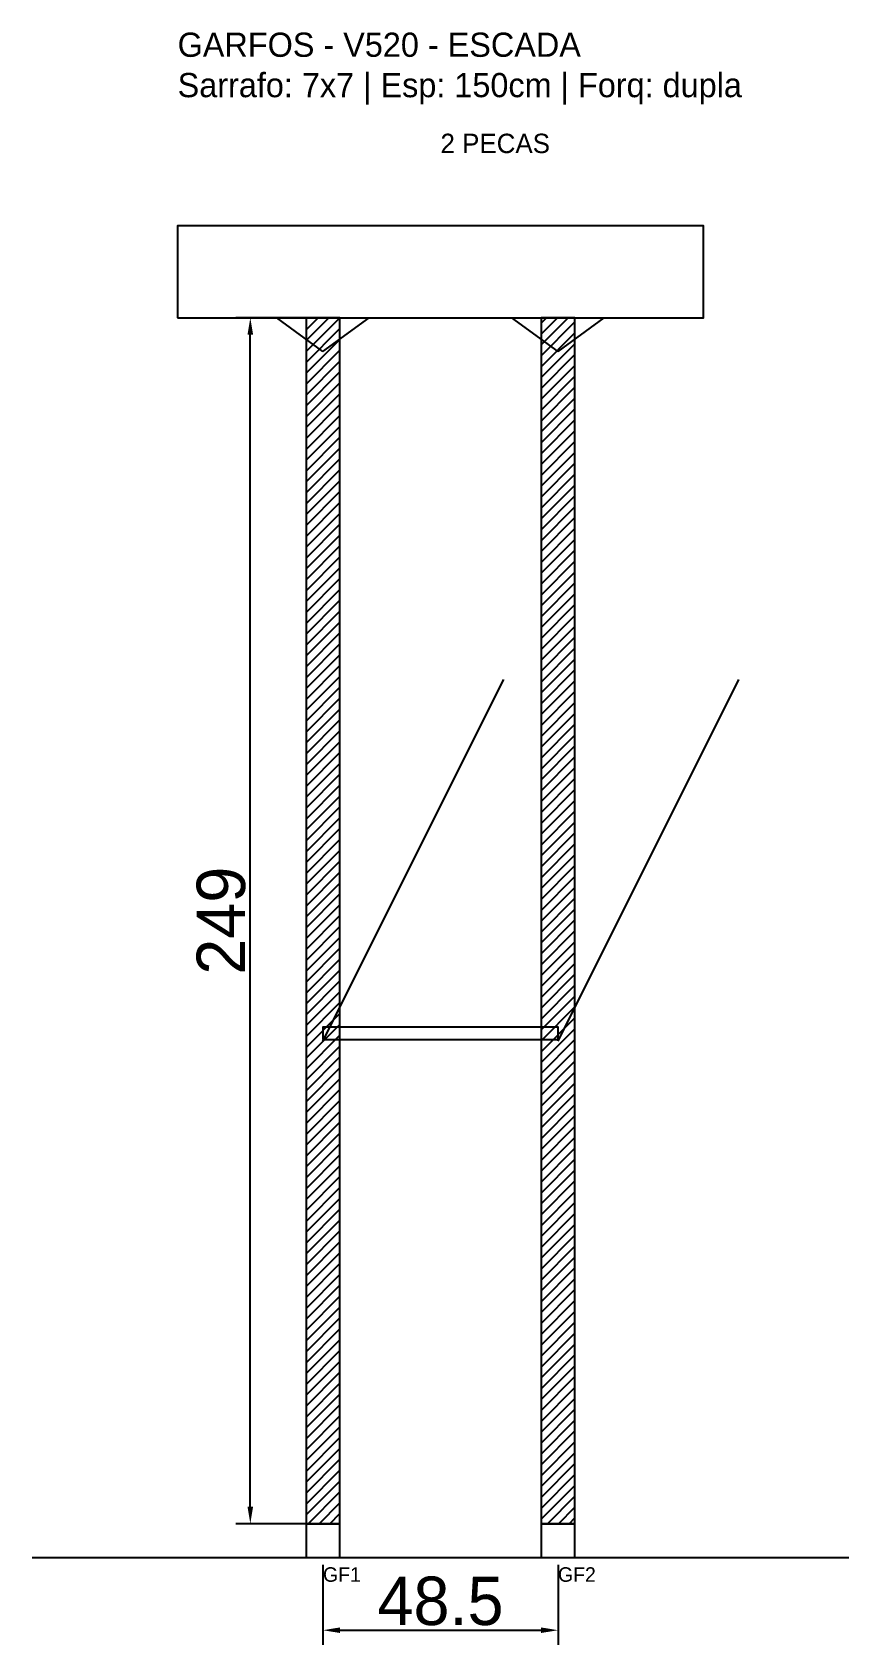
# Model space of a CAD drawing. Header units: metres. Extents: x -30 to 138, y -25 to 308.
import ezdxf

# ---------------------------------------------------------------- set-up
doc = ezdxf.new("R2010")
doc.units = ezdxf.units.M
for name, color, linetype in [('BARRA_ANCORAGEM', 1, 'Continuous'), ('COTA', 241, 'Continuous'), ('GARFOS OK', 3, 'Continuous'), ('NOME DA VIGA', 6, 'Continuous'), ('SARR_7x7', 40, 'Continuous'), ('TIRAS REESCORAMENTO', 252, 'Continuous'), ('VIGAS', 3, 'Continuous')]:
    doc.layers.add(name, color=color, linetype=linetype)
doc.dimstyles.new('EZ DXF', dxfattribs={"dimtxt": 10, "dimasz": 3.5, "dimexe": 3, "dimexo": 1.5, "dimgap": 1, "dimtad": 1, "dimdec": 1, "dimdsep": 46, "dimcen": 2.5, "dimazin": 3, "dimtfac": 1, "dimtmove": 0, "dimatfit": 3})

msp = doc.modelspace()

# ---------------------------------------------------------------- hatches: boundary and pattern name
at = {"layer": 'COTA'}
h = msp.add_hatch(dxfattribs=at)
h.set_pattern_fill('ANSI31', scale=0.5)
h.paths.add_polyline_path([(26.5, 0), (33.5, 0), (33.5, 249), (26.5, 249)])
h = msp.add_hatch(dxfattribs=at)
h.set_pattern_fill('ANSI31', scale=0.5)
h.paths.add_polyline_path([(75, 0), (82, 0), (82, 249), (75, 249)])

# ---------------------------------------------------------------- linework, layer by layer
at = {"layer": 'BARRA_ANCORAGEM'}
for p, q in [((30, 99.6), (67.35, 174.3)), ((78.5, 99.6), (115.85, 174.3))]:
    msp.add_line(p, q, dxfattribs=at)
at = {"layer": 'GARFOS OK'}
for p, q in [((30, 242), (20.5, 249)), ((20.5, 249), (39.5, 249)), ((30, 242), (39.5, 249)), ((78.5, 242), (69, 249)), ((69, 249), (88, 249)), ((78.5, 242), (88, 249))]:
    msp.add_line(p, q, dxfattribs=at)
at = {"layer": 'GARFOS OK', "linetype": 'CONTINUOUS'}
msp.add_line((-30, -7), (138.5, -7), dxfattribs=at)
at = {"layer": 'GARFOS OK'}
for points in [[(26.5, 0), (33.5, 0), (33.5, 249), (26.5, 249), (26.5, 0)], [(75, 0), (82, 0), (82, 249), (75, 249), (75, 0)]]:
    msp.add_lwpolyline(points, dxfattribs=at)
at = {"layer": 'SARR_7x7'}
for points in [[(26.5, -7), (33.5, -7), (33.5, 0), (26.5, 0), (26.5, -7)], [(75, -7), (82, -7), (82, 0), (75, 0), (75, -7)]]:
    msp.add_lwpolyline(points, dxfattribs=at)
at = {"layer": 'TIRAS REESCORAMENTO'}
msp.add_lwpolyline([(30, 100), (78.5, 100), (78.5, 102.5), (30, 102.5), (30, 100)], dxfattribs=at)
at = {"layer": 'VIGAS'}
msp.add_lwpolyline([(0, 249), (108.5, 249), (108.5, 268), (0, 268), (0, 249)], dxfattribs=at)

# ---------------------------------------------------------------- texts
at = {"layer": 'NOME DA VIGA'}
for s, height, p in [('2 PECAS', 4, (54.25, 283)), ('GF1', 3, (30, -12)), ('GF2', 3, (78.5, -12))]:
    msp.add_text(s, height=height, dxfattribs=at).set_placement(p)
at = {"layer": 'NOME DA VIGA', "insert": (0, 293), "char_height": 5, "attachment_point": 7}
msp.add_mtext('GARFOS - V520 - ESCADA\\PSarrafo: 7x7 | Esp: 150cm | Forq: dupla', dxfattribs=at)

# ---------------------------------------------------------------- dimensions: what is measured, and where the dimension line sits
at = {"layer": 'COTA'}
msp.add_linear_dim(base=(15, 0), p1=(30, 0), p2=(30, 249), angle=90, dimstyle='EZ DXF', dxfattribs=at).render()
msp.add_linear_dim(base=(30, -22), p1=(30, -7), p2=(78.5, -7), dimstyle='EZ DXF', dxfattribs=at).render()

doc.saveas('drawing.dxf')
